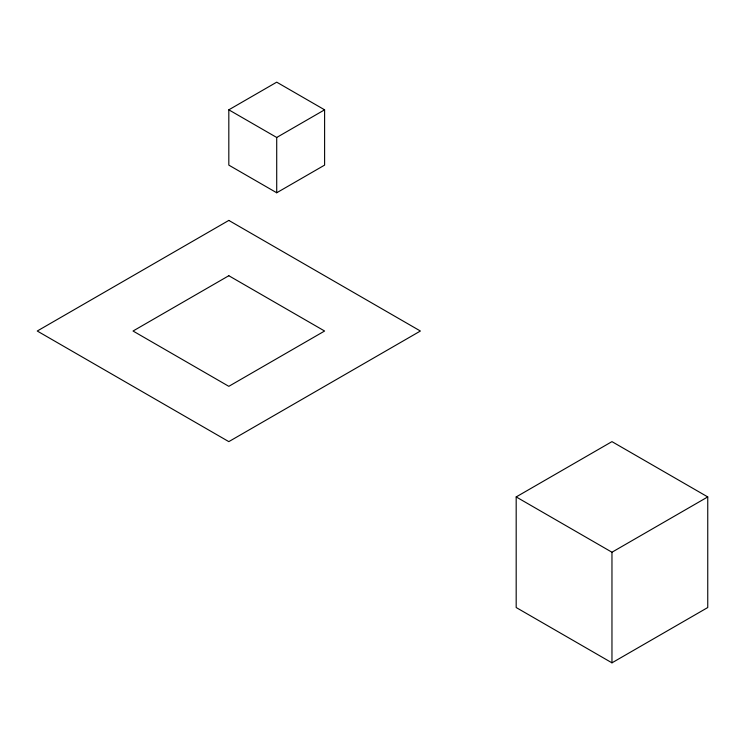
<?xml version="1.0" encoding="UTF-8"?>
<svg xmlns="http://www.w3.org/2000/svg" width="745" height="745" viewBox="0 0 745 745"><rect width="100%" height="100%" fill="white"/><g stroke="black" fill="none" stroke-linecap="round" stroke-linejoin="round"><path stroke-width="1.12" d="M228.817 109.822L276.712 82.164L324.606 109.822L324.606 165.12L276.712 192.769L228.817 165.12L228.817 109.822L276.712 137.471L324.606 109.822M516.183 496.924L611.962 441.627L707.75 496.924L707.75 607.529L611.962 662.836L516.183 607.529L516.183 496.924L611.962 552.231L707.75 496.924M611.962 552.231L611.962 662.836M276.712 137.471L276.712 192.769M228.817 220.418L37.25 331.022L228.817 441.627L420.394 331.022L228.817 220.418M228.817 275.724L133.038 331.022L228.817 386.329L324.606 331.022L228.817 275.724"/></g></svg>
